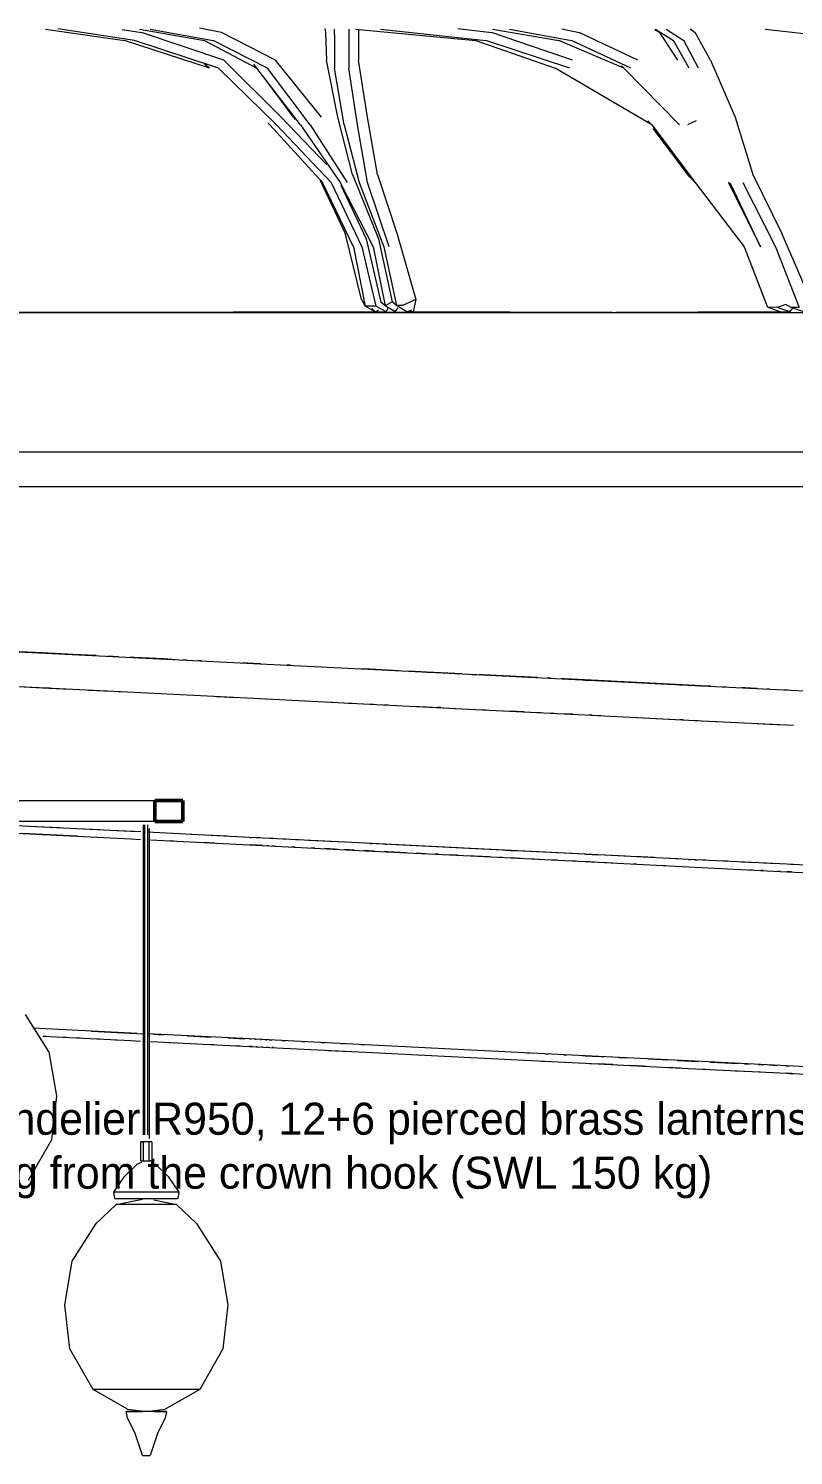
# Model space of a CAD drawing. Header units: metres. Extents: x 10 to 831, y 10 to 584.
# Drawn here: x 219.9 to 263.8, y 234.4 to 316.3 of the extents above; entities that cross this region are included whole.
import ezdxf

# ---------------------------------------------------------------- set-up
doc = ezdxf.new("R2010")
doc.units = ezdxf.units.M
for name, color, linetype, lineweight in [('CUT', 7, 'Continuous', 50), ('DIM', 1, 'Continuous', 13), ('TXT', 7, 'Continuous', 18), ('VIS', 8, 'Continuous', 13)]:
    doc.layers.add(name, color=color, linetype=linetype, lineweight=lineweight)

msp = doc.modelspace()

# ---------------------------------------------------------------- linework, layer by layer
at = {"layer": 'CUT'}
for p, q in [((227.2, 270.7868), (227.2, 271.9868)), ((227.2, 271.9868), (228.8, 271.9868)), ((228.8, 271.9868), (228.8, 270.7868)), ((228.8, 270.7868), (227.2, 270.7868))]:
    msp.add_line(p, q, dxfattribs=at)
at = {"layer": 'DIM'}
msp.add_line((78, 292), (302, 292), dxfattribs=at)
at = {"layer": 'VIS'}
for p, q in [((220.9236, 316.2632), (225.448, 315.6228)), ((226.026, 315.6228), (221.6276, 316.2856)), ((225.324, 316.2612), (226.4352, 316.0732)), ((226.312, 316.2716), (230.044, 315.6228)), ((226.9176, 316.2716), (230.54, 315.6228)), ((231.0124, 316.0732), (229.7492, 316.326)), ((236.9496, 316.3032), (236.978, 316.0732)), ((237.4908, 316.274), (237.4988, 315.6228)), ((238.324, 316.276), (238.3232, 315.6228)), ((238.7076, 316.276), (245.6068, 315.6228)), ((238.8844, 316.2356), (238.882, 316.0732)), ((240.1424, 316.2716), (246.176, 315.6228)), ((244.5724, 316.3032), (246.5112, 316.0732)), ((246.5588, 316.2692), (250.3692, 315.6228)), ((247.546, 316.2692), (251.0916, 315.6228)), ((250.5544, 316.2856), (251.5424, 316.0732)), ((255.8852, 316.2612), (256.1628, 316.0732)), ((255.9168, 316.2632), (256.952, 315.6228)), ((256.5304, 316.2664), (257.5444, 315.6228)), ((257.9, 316.2856), (258.2036, 316.0732)), ((262.2032, 316.2696), (268.1228, 315.6228)), ((230.3228, 314.032), (225.448, 315.6228)), ((230.8364, 314.032), (226.026, 315.6228)), ((231.1512, 314.4828), (226.4352, 316.0732)), ((230.044, 315.6228), (233.038, 314.032)), ((233.648, 314.032), (230.54, 315.6228)), ((234.1216, 314.4828), (231.0124, 316.0732)), ((236.978, 316.0732), (237.0464, 314.4828)), ((237.4988, 315.6228), (237.5044, 314.032)), ((238.3232, 315.6228), (238.3228, 314.032)), ((238.882, 316.0732), (238.874, 314.4828)), ((245.6068, 315.6228), (250.162, 314.032)), ((251.0072, 314.032), (246.176, 315.6228)), ((251.1628, 314.4828), (246.5112, 316.0732)), ((254.0964, 314.032), (250.3692, 315.6228)), ((254.504, 314.032), (251.0916, 315.6228)), ((254.9064, 314.4828), (251.5424, 316.0732)), ((257.204, 314.4828), (256.1628, 316.0732)), ((257.8516, 314.032), (256.952, 315.6228)), ((258.384, 314.032), (257.5444, 315.6228)), ((259.0844, 314.4828), (258.2036, 316.0732)), ((230.3228, 314.032), (230.0416, 314.2572)), ((234.1728, 310.7788), (230.8364, 314.032)), ((234.4456, 311.2288), (231.1512, 314.4828)), ((233.038, 314.032), (232.8816, 314.2572)), ((235.5552, 310.7788), (233.038, 314.032)), ((236.1116, 310.7788), (233.648, 314.032)), ((236.75, 311.2288), (234.1216, 314.4828)), ((237.6876, 311.2288), (237.0464, 314.4828)), ((238.0648, 310.7788), (237.5044, 314.032)), ((238.8268, 310.7788), (238.3228, 314.032)), ((239.3904, 311.2288), (238.874, 314.4828)), ((255.7024, 310.7788), (250.162, 314.032)), ((254.0964, 314.032), (253.968, 314.1448)), ((257.2912, 310.7788), (254.0964, 314.032)), ((259.0844, 314.4828), (260.4884, 311.2288)), ((235.1424, 311.2288), (233.562, 313.3564)), ((233.7864, 310.7788), (233.6804, 310.8912)), ((236.8052, 307.474), (233.7864, 310.7788)), ((237.3132, 307.474), (234.1728, 310.7788)), ((237.0596, 308.4752), (234.4456, 311.2288)), ((235.1424, 311.2288), (235.244, 311.0912)), ((235.5552, 310.7788), (237.8216, 307.474)), ((236.1116, 310.7788), (238.23, 307.474)), ((238.5348, 307.9244), (237.6876, 311.2288)), ((238.0648, 310.7788), (238.9196, 307.474)), ((239.3972, 307.474), (238.8268, 310.7788)), ((239.962, 307.9244), (239.3904, 311.2288)), ((255.7024, 310.7788), (255.4816, 311.0036)), ((255.7024, 310.7788), (258.19, 307.474)), ((255.7596, 310.568), (257.7572, 307.9244)), ((258.254, 311.0016), (257.7512, 310.7788)), ((260.4884, 311.2288), (261.5144, 307.9244)), ((236.672, 307.5828), (238.1284, 304.5088)), ((236.8052, 307.474), (236.7316, 307.5864)), ((238.5844, 303.7804), (236.8052, 307.474)), ((237.3132, 307.474), (239.0688, 303.7804)), ((237.8216, 307.474), (239.7176, 303.7804)), ((237.8716, 307.3088), (239.3164, 304.2308)), ((238.5348, 307.9244), (240.0232, 304.2308)), ((238.9196, 307.474), (240.3412, 303.7804)), ((240.6356, 303.7804), (239.3972, 307.474)), ((239.962, 307.9244), (241.1012, 304.5088)), ((258.19, 307.474), (257.7572, 307.9244)), ((257.7572, 307.9244), (257.8768, 307.782)), ((258.19, 307.474), (261.0096, 303.7804)), ((260.2632, 307.3288), (260.1164, 307.474)), ((260.1164, 307.474), (261.944, 303.7804)), ((261.944, 303.7804), (260.2632, 307.3288)), ((260.9392, 307.474), (262.8, 303.7804)), ((261.5144, 307.9244), (263.1876, 304.5088)), ((239.0536, 300.7504), (238.1284, 304.5088)), ((239.3164, 304.2308), (240.1628, 300.5952)), ((240.0232, 304.2308), (240.81, 300.6168)), ((241.1012, 304.5088), (242.1624, 300.7504)), ((261.0096, 303.7804), (260.9152, 303.9624)), ((264.8096, 300.7504), (263.1876, 304.5088)), ((238.5844, 303.7804), (239.2564, 300.3728)), ((239.0688, 303.7804), (239.866, 300.3672)), ((239.7176, 303.7804), (240.4068, 300.382)), ((240.3412, 303.7804), (241.0576, 300.404)), ((261.0096, 303.7804), (262.3464, 300.3052)), ((262.8, 303.7804), (264.1664, 300.2908)), ((239.0536, 300.7504), (239.2564, 300.3728)), ((242.1624, 300.7504), (241.4052, 300.406)), ((242.1624, 300.7504), (242.024, 300.0516)), ((222.9808, 300.0012), (205.7764, 300.0516)), ((217.4348, 300), (230.5644, 300)), ((232.8604, 300), (218.9876, 300)), ((218.9876, 300), (232.8604, 300)), ((239.8312, 300.0516), (223.5548, 300.0004)), ((230.5644, 300), (243, 300)), ((232.8604, 300), (232.67, 300)), ((246, 300), (232.8604, 300)), ((232.8604, 300), (246, 300)), ((239.866, 300.3672), (239.2564, 300.3728)), ((239.8312, 300.0516), (239.2564, 300.3728)), ((239.8312, 300.0516), (239.6368, 300.2264)), ((239.8312, 300.0516), (240.0436, 300.164)), ((239.8312, 300.0516), (240.4744, 300.0516)), ((240.4744, 300.0516), (239.866, 300.3672)), ((240.4068, 300.382), (240.1628, 300.5952)), ((240.81, 300.6168), (240.4068, 300.382)), ((240.9912, 300.0516), (240.4068, 300.382)), ((240.4744, 300.0516), (240.5776, 300.2768)), ((241.0576, 300.404), (240.81, 300.6168)), ((240.9912, 300.0516), (241.1584, 300.2768)), ((241.4052, 300.406), (241.0576, 300.404)), ((241.6596, 300.0516), (241.0576, 300.404)), ((241.6596, 300.0516), (241.934, 300.164)), ((242.024, 300.0516), (241.6596, 300.0516)), ((253.1496, 300.0016), (242.024, 300.0516)), ((243, 300), (254.5288, 300)), ((246, 300), (245.8204, 300)), ((253.444, 300), (246, 300)), ((246, 300), (253.6132, 300)), ((263.0672, 300.052), (253.6464, 300.0008)), ((254.5288, 300), (264.9532, 300)), ((258.1812, 300), (254.6284, 300)), ((254.7976, 300), (258.1812, 300)), ((258.1812, 300), (258.016, 300)), ((263.3828, 300), (258.1812, 300)), ((258.1812, 300), (263.5356, 300)), ((263.0672, 300.052), (262.3464, 300.3052)), ((262.9036, 300.3), (262.3464, 300.3052)), ((263.408, 300.4724), (262.9036, 300.3)), ((263.6368, 300.052), (262.9036, 300.3)), ((263.0672, 300.052), (263.6368, 300.052)), ((263.7076, 300.292), (263.408, 300.4724)), ((263.6368, 300.052), (263.5812, 300.1084)), ((263.6368, 300.052), (263.824, 300.2772)), ((264.1664, 300.2908), (263.7076, 300.292)), ((264.4344, 300.052), (263.7076, 300.292)), ((230.5644, 290), (217.4348, 290)), ((243, 290), (230.5644, 290)), ((254.5288, 290), (243, 290)), ((264.9532, 290), (254.5288, 290)), ((218.9876, 280.5508), (232.8604, 279.8568)), ((220.752, 280.4624), (218.988, 280.5504)), ((222.512, 280.3744), (220.752, 280.4624)), ((220.752, 280.4624), (220.952, 280.4524)), ((221.5512, 280.4224), (221.7512, 280.4124)), ((223.8232, 280.3088), (222.512, 280.3744)), ((222.512, 280.3744), (223.5124, 280.3244)), ((225.13, 280.2436), (224.4776, 280.276)), ((226, 280.2), (225.7824, 280.2108)), ((227.732, 280.1132), (226, 280.2)), ((228.162, 280.092), (227.732, 280.1132)), ((227.732, 280.1132), (228.3308, 280.0836)), ((229.022, 280.0488), (228.8068, 280.0596)), ((229.8788, 280.006), (229.6656, 280.0168)), ((232.86, 279.8572), (232.2224, 279.8888)), ((233.282, 279.836), (232.86, 279.8572)), ((232.8604, 279.8568), (246, 279.2)), ((232.8604, 279.8568), (232.9372, 279.8532)), ((234.9672, 279.7516), (234.7576, 279.762)), ((239.536, 279.5232), (238.918, 279.554)), ((241.172, 279.4412), (239.536, 279.5232)), ((239.536, 279.5232), (239.7352, 279.5132)), ((240.3336, 279.4832), (240.5328, 279.4732)), ((242.796, 279.3604), (241.7812, 279.4108)), ((244.404, 279.2796), (242.796, 279.3604)), ((242.796, 279.3604), (242.9952, 279.3504)), ((218.9876, 278.5508), (226.0012, 278.2)), ((218.988, 278.5508), (220.752, 278.4624)), ((244.8028, 279.26), (244.404, 279.2796)), ((244.404, 279.2796), (244.6032, 279.27)), ((245.1876, 279.2408), (245.3868, 279.2308)), ((245.2012, 279.24), (245.4004, 279.23)), ((245.39, 279.2304), (245.5904, 279.2204)), ((245.4536, 279.2272), (245.6536, 279.2172)), ((246, 279.2), (245.8004, 279.21)), ((246, 279.2), (258.1812, 278.5908)), ((246, 279.2), (246.1, 279.1952)), ((247.58, 279.1212), (246, 279.2)), ((246, 279.2), (246.1992, 279.19)), ((249.144, 279.0428), (247.58, 279.1212)), ((249.918, 279.004), (249.7244, 279.0136)), ((250.692, 278.9656), (250.4984, 278.9752)), ((252.224, 278.8888), (250.692, 278.9656)), ((250.692, 278.9656), (250.8908, 278.9556)), ((251.8856, 278.9056), (252.0844, 278.8956)), ((253.74, 278.8132), (252.224, 278.8888)), ((255.236, 278.738), (253.74, 278.8132)), ((253.74, 278.8132), (253.9384, 278.8032)), ((254.7516, 278.7624), (254.5844, 278.7708)), ((256.72, 278.664), (255.236, 278.738)), ((255.236, 278.738), (256.2268, 278.6888)), ((256.6592, 278.6672), (256.858, 278.6572)), ((258.18, 278.5908), (256.72, 278.664)), ((256.72, 278.664), (256.918, 278.654)), ((257.3144, 278.6344), (257.5128, 278.6244)), ((257.8528, 278.6072), (258.0516, 278.5976)), ((258.902, 278.5548), (258.18, 278.5908)), ((258.18, 278.5908), (258.378, 278.5812)), ((258.1812, 278.5908), (269.196, 278.0404)), ((258.1812, 278.5908), (258.5464, 278.5728)), ((258.3024, 278.5848), (258.5004, 278.5748)), ((259.0976, 278.5452), (258.9304, 278.5536)), ((220.752, 278.4624), (222.292, 278.3852)), ((221.1516, 278.4424), (220.752, 278.4624)), ((223.386, 278.3308), (224.26, 278.2872)), ((224.26, 278.2872), (224.4776, 278.276)), ((225.13, 278.2436), (225.3476, 278.2328)), ((226, 278.2), (226.2164, 278.1892)), ((226.0012, 278.2), (232.8604, 277.8568)), ((230.7328, 277.9632), (231.16, 277.942)), ((231.16, 277.942), (231.7976, 277.91)), ((232.86, 277.8572), (233.9148, 277.8044)), ((232.8604, 277.8568), (239.5364, 277.5232)), ((259.9812, 278.5008), (259.8024, 278.51)), ((261.052, 278.4476), (260.8736, 278.4564)), ((261.756, 278.4124), (261.052, 278.4476)), ((261.052, 278.4476), (261.2492, 278.4376)), ((262.46, 278.3772), (262.284, 278.386)), ((263.5008, 278.3248), (263.3276, 278.3336)), ((235.8048, 277.7096), (236.0144, 277.6992)), ((237.056, 277.6472), (237.68, 277.616)), ((238.3, 277.5852), (238.506, 277.5748)), ((239.536, 277.5232), (239.7404, 277.5128)), ((239.5364, 277.5232), (246, 277.2)), ((240.354, 277.4824), (240.5584, 277.472)), ((241.984, 277.4008), (242.796, 277.3604)), ((242.796, 277.3604), (244.404, 277.28)), ((243.5932, 277.3204), (243.394, 277.3304)), ((244.404, 277.28), (246, 277.2)), ((246, 277.2), (252.224, 276.8888)), ((246, 277.2), (246.1976, 277.19)), ((247.1852, 277.1408), (247.58, 277.1212)), ((247.58, 277.1212), (249.144, 277.0428)), ((248.3772, 277.0812), (247.58, 277.1212)), ((249.144, 277.0428), (249.3376, 277.0332)), ((249.918, 277.004), (250.1116, 276.9944)), ((251.1676, 276.9416), (250.5696, 276.9716)), ((250.692, 276.9656), (252.224, 276.8888)), ((251.09, 276.9456), (250.692, 276.9656)), ((252.2832, 276.886), (252.0844, 276.8956)), ((252.224, 276.8888), (258.1812, 276.5908)), ((252.224, 276.8888), (252.7924, 276.8604)), ((254.862, 276.7568), (255.236, 276.738)), ((255.236, 276.738), (256.72, 276.664)), ((256.72, 276.664), (258.18, 276.5908)), ((257.5112, 276.6244), (257.3136, 276.6344)), ((258.18, 276.5908), (258.3604, 276.582)), ((258.1812, 276.5908), (263.8468, 276.3076)), ((259.2632, 276.5368), (259.4436, 276.528)), ((260.338, 276.4832), (260.5164, 276.474)), ((261.404, 276.43), (262.46, 276.3772)), ((262.46, 276.3772), (263.3276, 276.3336)), ((218.756, 271.9868), (220.9308, 271.9868)), ((218.8564, 271.9868), (219.9928, 271.9868)), ((219.9928, 271.9868), (220.6228, 271.9868)), ((220.9308, 271.9868), (222.8076, 271.9868)), ((221.0008, 271.9868), (222.2612, 271.9868)), ((222.2612, 271.9868), (224.2184, 271.9868)), ((222.8076, 271.9868), (224.3684, 271.9868)), ((224.2184, 271.9868), (225.8464, 271.9868)), ((224.3684, 271.9868), (225.598, 271.9868)), ((225.598, 271.9868), (226.4852, 271.9868)), ((225.8464, 271.9868), (227.1292, 271.9868)), ((226.4852, 271.9868), (227.0208, 271.9868)), ((227.0208, 271.9868), (227.2, 271.9868)), ((227.1292, 271.9868), (228.0544, 271.9868)), ((227.2, 271.9868), (228.8, 271.9868)), ((227.2, 270.7868), (227.2, 271.9868)), ((228.0544, 271.9868), (228.6132, 271.9868)), ((228.6132, 271.9868), (228.8, 271.9868)), ((228.8, 271.9868), (228.8, 270.7868)), ((220.9308, 270.7868), (218.756, 270.7868)), ((225.8084, 270.2096), (218.8324, 270.5584)), ((221.7152, 270.4144), (219.962, 270.502)), ((222.8076, 270.7868), (220.9308, 270.7868)), ((224.0532, 270.2972), (222.6892, 270.3656)), ((224.3684, 270.7868), (222.8076, 270.7868)), ((225.598, 270.7868), (224.3684, 270.7868)), ((226.4852, 270.7868), (225.598, 270.7868)), ((227.0208, 270.7868), (226.4852, 270.7868)), ((226.5452, 252.7868), (226.5452, 270.5868)), ((226.6252, 252.7868), (226.6252, 270.5868)), ((226.7852, 252.7868), (226.7852, 270.5868)), ((226.8652, 270.3868), (226.8652, 252.5868)), ((227.2, 270.7868), (227.0208, 270.7868)), ((228.8, 270.7868), (227.2, 270.7868)), ((227.232, 270.7868), (228.0544, 270.7868)), ((228.0544, 270.7868), (228.6132, 270.7868)), ((228.6132, 270.7868), (228.8, 270.7868)), ((218.8324, 270.1304), (225.8084, 269.7816)), ((222.7516, 269.9344), (219.5716, 270.0936)), ((220.3852, 270.0528), (220.5788, 270.0432)), ((220.4432, 270.05), (220.6424, 270.04)), ((222.0372, 269.97), (222.2364, 269.96)), ((226.0012, 270.2), (224.6376, 270.268)), ((226.1872, 270.1908), (225.8084, 270.2096)), ((225.8084, 269.7816), (226.3768, 269.7532)), ((226.3824, 270.1808), (226.0012, 270.2)), ((232.6308, 269.8684), (226.756, 270.1624)), ((226.9456, 269.7248), (232.6308, 269.4404)), ((228.2812, 269.658), (228.0872, 269.6676)), ((231.3364, 269.9332), (229.2404, 270.038)), ((230.614, 269.5412), (230.0308, 269.5704)), ((239.2708, 269.5364), (232.6308, 269.8684)), ((232.6308, 269.8684), (232.7076, 269.8648)), ((233.2316, 269.8384), (233.046, 269.8476)), ((233.9732, 269.8012), (233.7876, 269.8108)), ((234.7148, 269.7644), (234.5296, 269.7736)), ((235.4568, 269.7272), (235.2712, 269.7364)), ((238.0528, 269.5972), (236.0132, 269.6992)), ((238.7944, 269.5604), (238.6092, 269.5696)), ((245.7, 269.2148), (239.2708, 269.5364)), ((239.5364, 269.5232), (239.3508, 269.5324)), ((246, 269.2), (239.5364, 269.5232)), ((239.5364, 269.5232), (239.6248, 269.5188)), ((232.784, 269.4328), (232.6308, 269.4404)), ((232.6308, 269.4404), (239.2708, 269.1084)), ((233.3352, 269.4052), (232.752, 269.4344)), ((233.09, 269.4176), (233.0136, 269.4212)), ((233.3964, 269.402), (233.3196, 269.406)), ((233.7024, 269.3868), (233.626, 269.3908)), ((234.1024, 269.3668), (233.9132, 269.3764)), ((235.2372, 269.31), (235.048, 269.3196)), ((236.3724, 269.2532), (236.1832, 269.2628)), ((237.5072, 269.1968), (236.94, 269.2252)), ((237.1368, 269.2152), (237.6892, 269.1876)), ((238.6424, 269.14), (238.0748, 269.1684)), ((239.1444, 269.1148), (239.334, 269.1052)), ((239.7776, 269.0832), (239.21, 269.1116)), ((239.2708, 269.1084), (245.7, 268.7868)), ((240.2824, 269.058), (240.472, 269.0484)), ((240.534, 269.0452), (240.3448, 269.0548)), ((240.4208, 269.4788), (240.5092, 269.4744)), ((241.6332, 268.9904), (240.534, 269.0452)), ((240.534, 269.0452), (240.598, 269.042)), ((241.0288, 269.0204), (241.2124, 269.0112)), ((242.732, 268.9352), (242.1824, 268.9628)), ((243.4648, 268.8988), (243.2816, 268.908)), ((244.5636, 268.844), (244.0144, 268.8712)), ((246.3952, 268.7524), (245.1132, 268.8164)), ((251.8904, 268.9056), (245.7, 269.2148)), ((245.7, 268.7868), (251.8904, 268.4776)), ((252.224, 268.8888), (246, 269.2)), ((247.128, 268.7156), (246.9448, 268.7248)), ((247.3356, 269.1332), (247.868, 269.1068)), ((257.816, 268.6092), (251.8904, 268.9056)), ((251.8904, 268.9056), (252.6684, 268.8664)), ((254.2096, 268.7896), (252.224, 268.8888)), ((255.8644, 268.7068), (254.706, 268.7648)), ((248.186, 268.6628), (247.6572, 268.6892)), ((249.2444, 268.6096), (248.7152, 268.6364)), ((250.3028, 268.5568), (249.7736, 268.5832)), ((251.3608, 268.504), (250.8316, 268.5304)), ((252.4192, 268.4512), (251.89, 268.4776)), ((251.8904, 268.4776), (257.816, 268.1812)), ((253.446, 268.3996), (252.6684, 268.4384)), ((253.1244, 268.4156), (252.948, 268.4244)), ((254.8276, 268.3308), (254.6588, 268.3392)), ((256.516, 268.246), (256.3472, 268.2548)), ((257.1884, 268.6404), (256.3608, 268.682)), ((263.4512, 268.3276), (257.816, 268.6092)), ((257.816, 268.6092), (257.9376, 268.6032)), ((257.816, 268.1812), (263.4512, 267.8996)), ((258.1812, 268.5908), (258.016, 268.5992)), ((258.8108, 268.5596), (258.1812, 268.5908)), ((258.1812, 268.5908), (258.3032, 268.5848)), ((260.0696, 268.4964), (259.5976, 268.52)), ((261.6436, 268.418), (260.8568, 268.4572)), ((261.4812, 267.998), (261.3208, 268.006)), ((262.1232, 267.966), (261.9628, 267.974)), ((262.9024, 268.3548), (262.1156, 268.3944)), ((263.0868, 267.9176), (262.926, 267.9256)), ((268.7716, 268.0616), (263.4512, 268.3276)), ((263.7148, 267.8864), (263.4512, 267.8996)), ((263.4512, 267.8996), (268.7716, 267.6336)), ((263.7288, 267.8856), (263.5684, 267.8936)), ((263.8468, 268.3076), (263.6892, 268.3156)), ((219.75, 259.7068), (221.118, 257.5468)), ((225.8084, 258.6376), (220.1888, 258.9184)), ((220.77, 258.4616), (225.8084, 258.2096)), ((220.7724, 258.4612), (220.9656, 258.4516)), ((221.546, 258.4228), (222.1264, 258.3936)), ((222.7068, 258.3648), (222.9004, 258.3548)), ((223.5464, 258.7508), (226.5276, 258.6016)), ((223.8676, 258.3068), (224.0612, 258.2968)), ((224.6416, 258.268), (225.222, 258.2388)), ((225.8024, 258.21), (225.996, 258.2004)), ((226.1872, 258.6188), (225.8084, 258.6376)), ((225.8084, 258.2096), (226.3768, 258.1812)), ((232.6308, 258.2964), (226.756, 258.5904)), ((226.9456, 258.1528), (232.6308, 257.8684)), ((226.9632, 258.152), (227.1568, 258.142)), ((227.1152, 258.5724), (227.6984, 258.5432)), ((227.7368, 258.1132), (228.3048, 258.0848)), ((229.0588, 258.4752), (230.4196, 258.4072)), ((231.3912, 258.3584), (232.3632, 258.31)), ((239.2708, 257.9644), (232.6308, 258.2964)), ((232.6308, 258.2964), (232.7076, 258.2928)), ((232.9372, 258.2812), (233.0136, 258.2772)), ((233.2432, 258.266), (233.3196, 258.262)), ((233.5492, 258.2504), (233.626, 258.2468)), ((233.724, 258.242), (233.9132, 258.2324)), ((234.4804, 258.204), (234.6696, 258.1944)), ((235.6156, 258.1472), (235.8048, 258.1376)), ((236.7508, 258.0904), (236.94, 258.0812)), ((221.118, 257.5468), (221.55, 255.0268)), ((229.2508, 258.0376), (229.44, 258.028)), ((230.386, 257.9808), (230.5752, 257.9712)), ((231.5212, 257.924), (232.0888, 257.8956)), ((232.784, 257.8608), (232.6308, 257.8684)), ((232.6308, 257.8684), (239.2708, 257.5364)), ((233.09, 257.8456), (233.0136, 257.8492)), ((233.3964, 257.83), (233.3196, 257.834)), ((233.7024, 257.8148), (233.626, 257.8188)), ((234.0084, 257.7996), (233.932, 257.8032)), ((237.1368, 257.6432), (238.426, 257.5788)), ((237.8856, 258.0336), (238.0748, 258.0244)), ((239.0208, 257.9768), (239.21, 257.9676)), ((245.7, 257.6428), (239.2708, 257.9644)), ((239.2708, 257.5364), (245.7, 257.2148)), ((242.2812, 257.386), (242.4596, 257.3772)), ((251.8904, 257.3336), (245.7, 257.6428)), ((248.5388, 257.5012), (248.7152, 257.4924)), ((249.5972, 257.448), (249.7736, 257.4392)), ((250.6552, 257.3952), (250.8316, 257.3864)), ((251.7136, 257.3424), (251.89, 257.3336)), ((257.816, 257.0372), (251.8904, 257.3336)), ((251.8904, 257.3336), (252.6684, 257.2944)), ((252.7716, 257.2896), (252.948, 257.2804)), ((253.8148, 257.2372), (254.3212, 257.212)), ((245.7, 257.2148), (251.8904, 256.9056)), ((249.3868, 257.0308), (249.5584, 257.022)), ((250.76, 256.962), (250.932, 256.9536)), ((251.8904, 256.9056), (257.816, 256.6092)), ((252.1336, 256.8932), (252.6488, 256.8676)), ((253.446, 256.8276), (252.6684, 256.8664)), ((253.5072, 256.8248), (254.022, 256.7988)), ((255.224, 256.7388), (254.446, 256.7776)), ((254.8804, 256.756), (255.224, 256.7388)), ((255.224, 256.7388), (255.3884, 256.7304)), ((255.5032, 257.1528), (256.6848, 257.0936)), ((256.3452, 257.1108), (256.5144, 257.1024)), ((256.5388, 256.6732), (257.3604, 256.632)), ((257.1912, 257.0684), (258.3728, 257.0092)), ((263.4512, 256.7556), (257.816, 257.0372)), ((257.816, 256.6092), (263.4512, 256.3276)), ((257.8532, 257.0352), (258.0176, 257.0272)), ((258.5108, 256.5744), (259.3324, 256.5332)), ((259.0532, 256.9752), (259.2224, 256.9668)), ((259.2172, 256.9672), (259.5548, 256.9504)), ((259.4968, 256.9532), (259.9896, 256.9284)), ((259.5548, 256.9504), (260.6784, 256.894)), ((260.052, 256.9256), (260.2128, 256.9172)), ((260.4824, 256.476), (261.4688, 256.4264)), ((261.0176, 256.8772), (261.1784, 256.8692)), ((261.16, 256.87), (261.3208, 256.862)), ((261.4688, 256.4264), (261.9376, 256.4032)), ((261.8024, 256.838), (261.9628, 256.83)), ((261.9832, 256.8288), (262.1444, 256.8208)), ((262.4444, 256.8056), (262.926, 256.7816)), ((263.4076, 256.7576), (263.5684, 256.7496)), ((268.7716, 256.4896), (263.4512, 256.7556)), ((263.4512, 256.7556), (263.5828, 256.7488)), ((262.7188, 256.364), (262.8752, 256.3564)), ((263.7148, 256.3144), (263.4512, 256.3276)), ((263.4512, 256.3276), (268.7716, 256.0616)), ((263.6564, 256.3172), (263.8128, 256.3092)), ((221.55, 255.0268), (221.262, 252.5068)), ((221.262, 252.5068), (219.93, 250.1668)), ((226.3852, 251.3068), (226.3852, 252.3868)), ((226.3852, 252.3868), (226.4652, 252.3868)), ((226.5452, 252.3868), (226.3852, 252.3868)), ((226.5452, 251.3068), (226.5452, 252.3868)), ((226.8652, 252.3868), (226.5452, 252.3868)), ((226.8652, 251.3068), (226.8652, 252.3868)), ((227.0252, 252.3868), (226.8652, 252.3868)), ((227.0252, 252.3868), (227.0252, 251.3068)), ((225.4452, 250.4068), (226.2012, 251.1268)), ((226.2012, 251.1268), (226.4532, 251.2168)), ((226.3852, 251.3068), (226.5452, 251.3068)), ((226.5452, 251.3068), (226.8652, 251.3068)), ((226.8652, 251.3068), (227.0252, 251.3068)), ((227.0252, 251.3068), (226.9452, 251.3068)), ((227.2092, 251.1268), (227.9652, 250.4068)), ((224.8332, 249.5068), (225.4452, 250.4068)), ((227.9652, 250.4068), (228.5772, 249.5068)), ((224.9052, 249.1468), (224.8332, 249.5068)), ((224.8332, 249.5068), (224.8788, 249.5068)), ((224.9248, 249.5068), (224.8332, 249.5068)), ((224.9052, 249.1468), (224.9932, 249.1468)), ((225.1908, 249.5068), (224.9248, 249.5068)), ((224.9772, 248.7868), (226.4892, 249.102)), ((224.9932, 249.1468), (225.2488, 249.1468)), ((225.6048, 249.5068), (225.1908, 249.5068)), ((225.2488, 249.1468), (225.6472, 249.1468)), ((226.1268, 249.5068), (225.6048, 249.5068)), ((225.6472, 249.1468), (226.1488, 249.1468)), ((226.7052, 249.5068), (226.1268, 249.5068)), ((226.1488, 249.1468), (226.7052, 249.1468)), ((227.2836, 249.5068), (226.7052, 249.5068)), ((226.7052, 249.1468), (227.2616, 249.1468)), ((227.1372, 249.0568), (228.4332, 248.7868)), ((227.2616, 249.1468), (227.7632, 249.1468)), ((227.8056, 249.5068), (227.2836, 249.5068)), ((227.7632, 249.1468), (228.1616, 249.1468)), ((228.2196, 249.5068), (227.8056, 249.5068)), ((228.1616, 249.1468), (228.4172, 249.1468)), ((228.4856, 249.5068), (228.2196, 249.5068)), ((228.4172, 249.1468), (228.5052, 249.1468)), ((228.5052, 249.1468), (228.4612, 249.1468)), ((228.5772, 249.5068), (228.4856, 249.5068)), ((228.5772, 249.5068), (228.5052, 249.1468)), ((223.8252, 247.7068), (224.9772, 248.7868)), ((224.9772, 248.7868), (224.9988, 248.7868)), ((225.0204, 248.7868), (224.9772, 248.7868)), ((225.1484, 248.7868), (225.0204, 248.7868)), ((225.354, 248.7868), (225.1484, 248.7868)), ((225.6276, 248.7868), (225.354, 248.7868)), ((225.9556, 248.7868), (225.6276, 248.7868)), ((226.3208, 248.7868), (225.9556, 248.7868)), ((226.7052, 248.7868), (226.3208, 248.7868)), ((227.0896, 248.7868), (226.7052, 248.7868)), ((227.4548, 248.7868), (227.0896, 248.7868)), ((227.7824, 248.7868), (227.4548, 248.7868)), ((228.056, 248.7868), (227.7824, 248.7868)), ((228.262, 248.7868), (228.056, 248.7868)), ((228.39, 248.7868), (228.262, 248.7868)), ((228.4332, 248.7868), (228.39, 248.7868)), ((228.4332, 248.7868), (229.5852, 247.7068)), ((222.4572, 245.5468), (223.8252, 247.7068)), ((229.5852, 247.7068), (230.9532, 245.5468)), ((222.0252, 243.0268), (222.4572, 245.5468)), ((230.9532, 245.5468), (231.3852, 243.0268)), ((222.3132, 240.5068), (222.0252, 243.0268)), ((231.3852, 243.0268), (231.0972, 240.5068)), ((223.6452, 238.1668), (222.3132, 240.5068)), ((231.0972, 240.5068), (229.7652, 238.1668)), ((225.6252, 237.0508), (223.6452, 238.1668)), ((223.6452, 238.1668), (223.6836, 238.1668)), ((223.722, 238.1668), (223.6452, 238.1668)), ((223.9484, 238.1668), (223.722, 238.1668)), ((224.3128, 238.1668), (223.9484, 238.1668)), ((224.7972, 238.1668), (224.3128, 238.1668)), ((225.3776, 238.1668), (224.7972, 238.1668)), ((226.0244, 238.1668), (225.3776, 238.1668)), ((226.7052, 238.1668), (226.0244, 238.1668)), ((227.386, 238.1668), (226.7052, 238.1668)), ((228.0328, 238.1668), (227.386, 238.1668)), ((229.7652, 238.1668), (227.7852, 237.0508)), ((228.6132, 238.1668), (228.0328, 238.1668)), ((229.0976, 238.1668), (228.6132, 238.1668)), ((229.462, 238.1668), (229.0976, 238.1668)), ((229.6884, 238.1668), (229.462, 238.1668)), ((229.7652, 238.1668), (229.6884, 238.1668)), ((225.6252, 236.5468), (225.5532, 236.9068)), ((225.5532, 236.9068), (225.6408, 236.9068)), ((225.6408, 236.9068), (225.5532, 236.9068)), ((225.6252, 237.0508), (226.7052, 236.9068)), ((225.6408, 236.9068), (225.8904, 236.9068)), ((225.8904, 236.9068), (225.6408, 236.9068)), ((225.8904, 236.9068), (226.2644, 236.9068)), ((226.2644, 236.9068), (225.8904, 236.9068)), ((226.2644, 236.9068), (226.4848, 236.9068)), ((226.7052, 236.9068), (226.2644, 236.9068)), ((226.7052, 236.9068), (227.7852, 237.0508)), ((227.146, 236.9068), (226.7052, 236.9068)), ((227.146, 236.9068), (227.5196, 236.9068)), ((227.5196, 236.9068), (227.146, 236.9068)), ((227.5196, 236.9068), (227.7696, 236.9068)), ((227.7696, 236.9068), (227.5196, 236.9068)), ((227.7696, 236.9068), (227.8572, 236.9068)), ((227.8572, 236.9068), (227.7696, 236.9068)), ((227.8572, 236.9068), (227.7852, 236.5468)), ((226.0572, 235.6468), (225.6252, 236.5468)), ((227.7852, 236.5468), (227.3532, 235.6468)), ((226.4892, 234.3868), (226.0572, 235.6468)), ((227.3532, 235.6468), (226.9212, 234.3868)), ((226.4892, 234.3868), (226.5056, 234.3868)), ((226.5056, 234.3868), (226.5524, 234.3868)), ((226.5524, 234.3868), (226.6224, 234.3868)), ((226.6224, 234.3868), (226.7052, 234.3868)), ((226.7052, 234.3868), (226.788, 234.3868)), ((226.788, 234.3868), (226.858, 234.3868)), ((226.858, 234.3868), (226.9048, 234.3868)), ((226.9048, 234.3868), (226.9212, 234.3868)), ((226.9212, 234.3868), (226.9128, 234.3868))]:
    msp.add_line(p, q, dxfattribs=at)

# ---------------------------------------------------------------- texts
at = {"layer": 'TXT'}
for s, p in [('chandelier R950, 12+6 pierced brass lanterns', (215, 252.8)), ('hung from the crown hook (SWL 150 kg)', (215, 249.7))]:
    msp.add_text(s, height=1.84, dxfattribs=at).set_placement(p)

doc.saveas('drawing.dxf')
